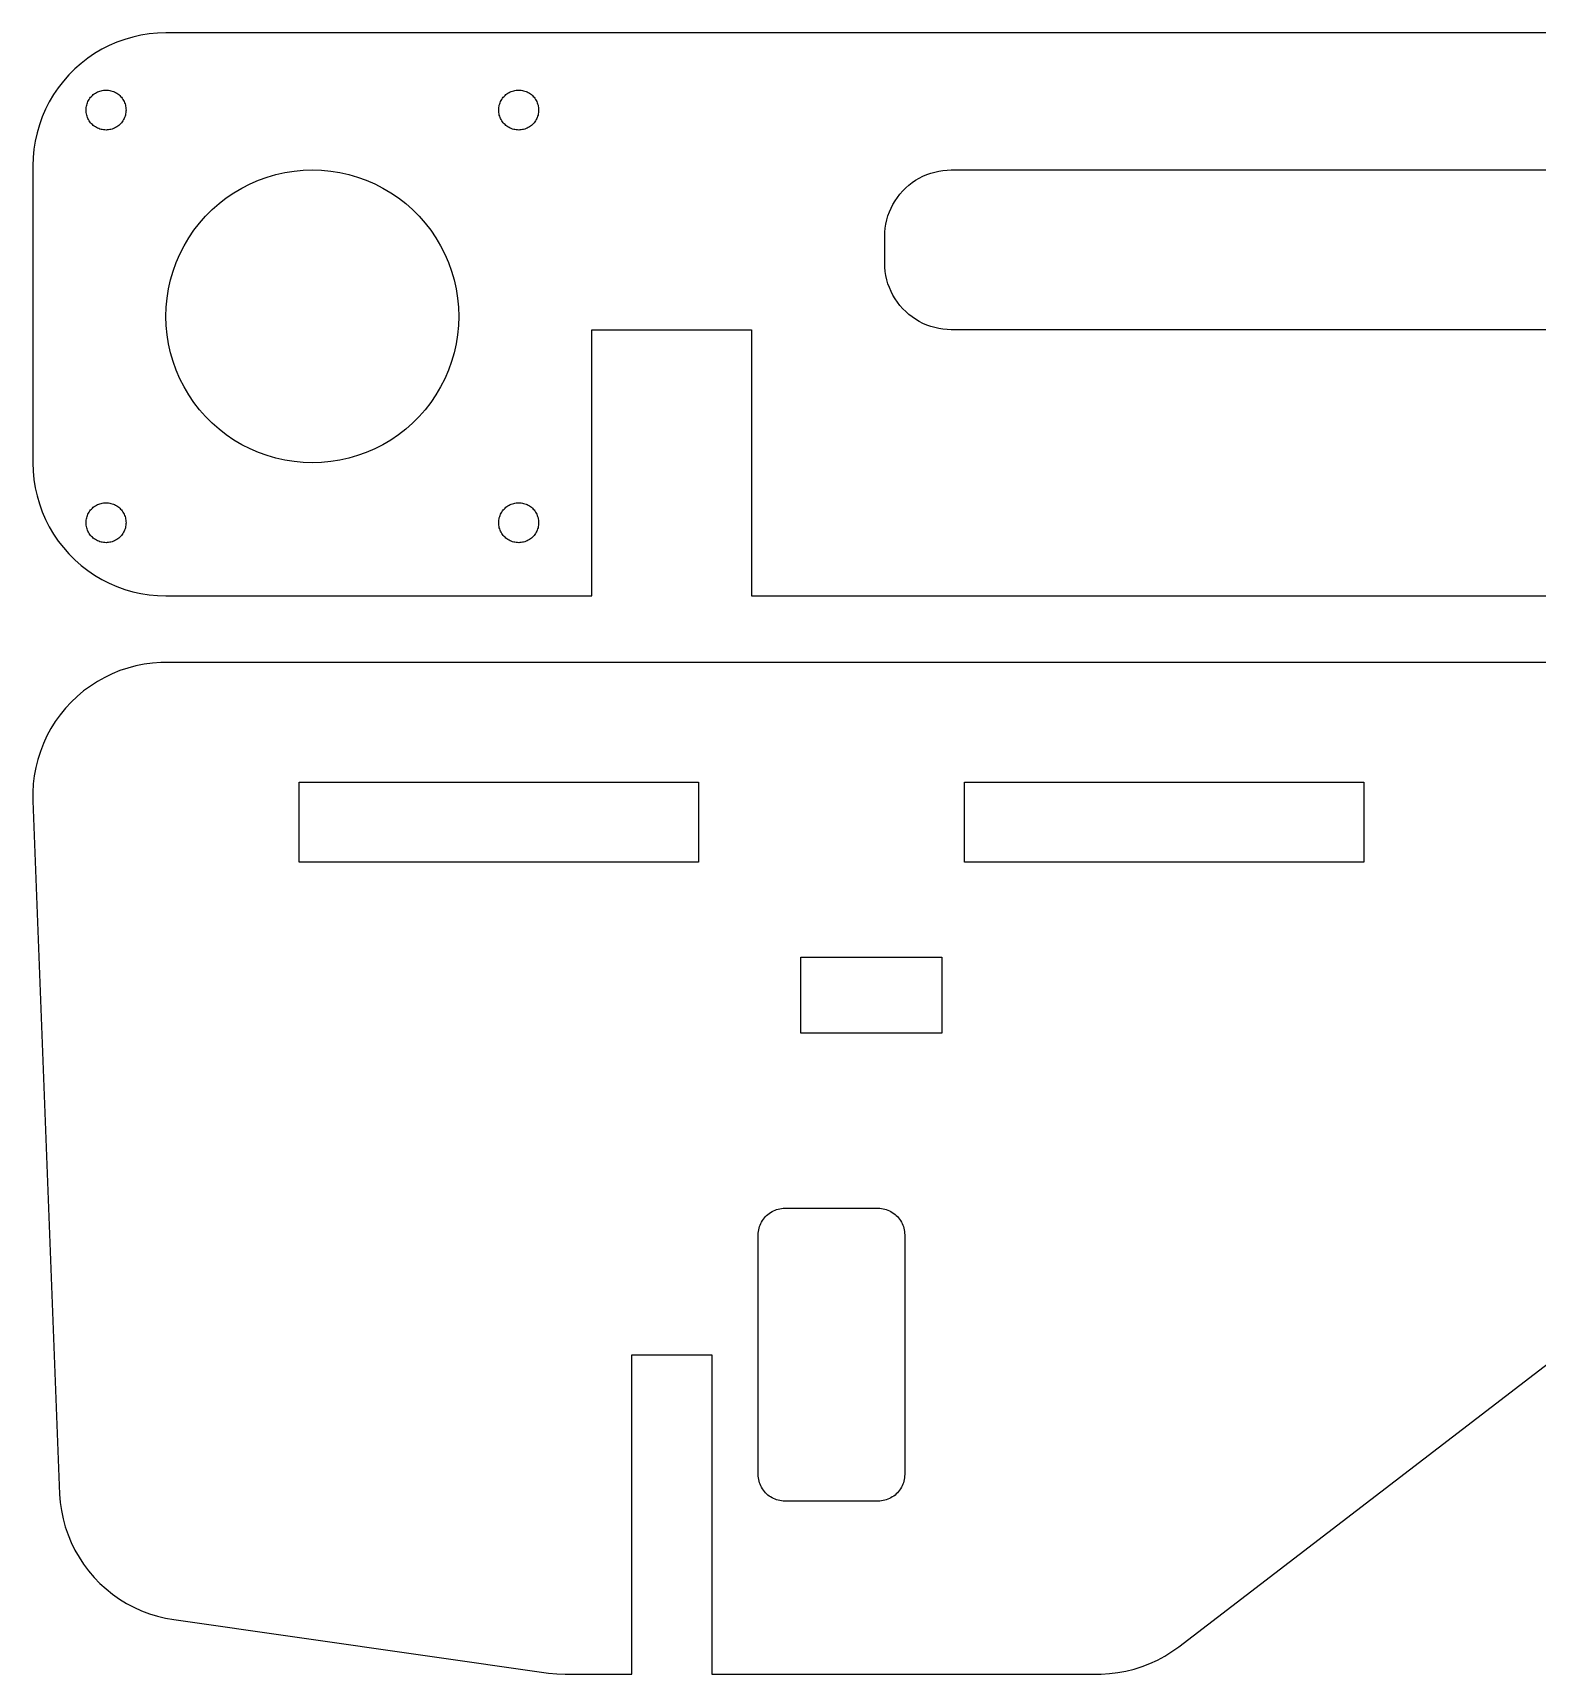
# Model space of a CAD drawing. Header units: metres. Extents: x -60 to 238, y -36 to 87.
# Drawn here: x -60 to 53, y -36 to 87.3 of the extents above; entities that cross this region are included whole.
import ezdxf

# ---------------------------------------------------------------- set-up
doc = ezdxf.new("R2010")
doc.units = ezdxf.units.M

msp = doc.modelspace()

# ---------------------------------------------------------------- linework, layer by layer
for p, q in [((-54.2578, 86.3483), (-54.8175, 86.063)), ((-53.6812, 86.5977), (-54.2578, 86.3483)), ((-53.0902, 86.8105), (-53.6812, 86.5977)), ((-52.4869, 86.9858), (-53.0902, 86.8105)), ((-51.8738, 87.1228), (-52.4869, 86.9858)), ((-51.2533, 87.2211), (-51.8738, 87.1228)), ((-50.6279, 87.2802), (-51.2533, 87.2211)), ((-50, 87.3), (-50.6279, 87.2802)), ((228.3, 87.3), (-50, 87.3)), ((-55.8778, 85.3902), (-56.3742, 85.0051)), ((-55.3583, 85.7433), (-55.8778, 85.3902)), ((-54.8175, 86.063), (-55.3583, 85.7433)), ((-57.2897, 84.1454), (-57.7051, 83.6742)), ((-56.8455, 84.5897), (-57.2897, 84.1454)), ((-56.3742, 85.0051), (-56.8455, 84.5897)), ((-58.4433, 82.6582), (-58.7631, 82.1175)), ((-58.0902, 83.1778), (-58.4433, 82.6582)), ((-57.7051, 83.6742), (-58.0902, 83.1778)), ((-55.5268, 82.5934), (-55.4561, 82.6558)), ((-55.4561, 82.6558), (-55.3817, 82.7135)), ((-55.3817, 82.7135), (-55.3037, 82.7665)), ((-55.3037, 82.7665), (-55.2226, 82.8145)), ((-55.2226, 82.8145), (-55.1387, 82.8572)), ((-55.1387, 82.8572), (-55.0522, 82.8947)), ((-55.0522, 82.8947), (-54.9635, 82.9266)), ((-54.9635, 82.9266), (-54.873, 82.9529)), ((-54.873, 82.9529), (-54.7811, 82.9734)), ((-54.7811, 82.9734), (-54.688, 82.9882)), ((-54.688, 82.9882), (-54.5942, 82.997)), ((-54.5942, 82.997), (-54.5, 83)), ((-54.5, 83), (-54.4058, 82.997)), ((-54.4058, 82.997), (-54.312, 82.9882)), ((-54.312, 82.9882), (-54.2189, 82.9734)), ((-54.2189, 82.9734), (-54.127, 82.9529)), ((-54.127, 82.9529), (-54.0365, 82.9266)), ((-54.0365, 82.9266), (-53.9478, 82.8947)), ((-53.9478, 82.8947), (-53.8613, 82.8572)), ((-53.8613, 82.8572), (-53.7774, 82.8145)), ((-53.7774, 82.8145), (-53.6963, 82.7665)), ((-53.6963, 82.7665), (-53.6183, 82.7135)), ((-53.6183, 82.7135), (-53.5439, 82.6558)), ((-53.5439, 82.6558), (-53.4732, 82.5934)), ((-24.5268, 82.5934), (-24.4561, 82.6558)), ((-24.4561, 82.6558), (-24.3817, 82.7135)), ((-24.3817, 82.7135), (-24.3037, 82.7665)), ((-24.3037, 82.7665), (-24.2226, 82.8145)), ((-24.2226, 82.8145), (-24.1387, 82.8572)), ((-24.1387, 82.8572), (-24.0522, 82.8947)), ((-24.0522, 82.8947), (-23.9635, 82.9266)), ((-23.9635, 82.9266), (-23.873, 82.9529)), ((-23.873, 82.9529), (-23.7811, 82.9734)), ((-23.7811, 82.9734), (-23.688, 82.9882)), ((-23.688, 82.9882), (-23.5942, 82.997)), ((-23.5942, 82.997), (-23.5, 83)), ((-23.5, 83), (-23.4058, 82.997)), ((-23.4058, 82.997), (-23.312, 82.9882)), ((-23.312, 82.9882), (-23.2189, 82.9734)), ((-23.2189, 82.9734), (-23.127, 82.9529)), ((-23.127, 82.9529), (-23.0365, 82.9266)), ((-23.0365, 82.9266), (-22.9478, 82.8947)), ((-22.9478, 82.8947), (-22.8613, 82.8572)), ((-22.8613, 82.8572), (-22.7774, 82.8145)), ((-22.7774, 82.8145), (-22.6963, 82.7665)), ((-22.6963, 82.7665), (-22.6183, 82.7135)), ((-22.6183, 82.7135), (-22.5439, 82.6558)), ((-22.5439, 82.6558), (-22.4732, 82.5934)), ((-59.0483, 81.5578), (-59.2978, 80.9812)), ((-58.7631, 82.1175), (-59.0483, 81.5578)), ((-56, 81.5), (-55.997, 81.5942)), ((-55.997, 81.4058), (-56, 81.5)), ((-55.997, 81.5942), (-55.9882, 81.688)), ((-55.9882, 81.312), (-55.997, 81.4058)), ((-55.9882, 81.688), (-55.9734, 81.7811)), ((-55.9734, 81.7811), (-55.9529, 81.873)), ((-55.9529, 81.873), (-55.9266, 81.9635)), ((-55.9266, 81.9635), (-55.8947, 82.0522)), ((-55.8947, 82.0522), (-55.8572, 82.1387)), ((-55.8572, 82.1387), (-55.8145, 82.2226)), ((-55.8145, 82.2226), (-55.7665, 82.3037)), ((-55.7665, 82.3037), (-55.7135, 82.3817)), ((-55.7135, 82.3817), (-55.6558, 82.4561)), ((-55.6558, 82.4561), (-55.5934, 82.5268)), ((-55.5934, 82.5268), (-55.5268, 82.5934)), ((-53.4732, 82.5934), (-53.4065, 82.5268)), ((-53.4065, 82.5268), (-53.3442, 82.4561)), ((-53.3442, 82.4561), (-53.2865, 82.3817)), ((-53.2865, 82.3817), (-53.2335, 82.3037)), ((-53.2335, 82.3037), (-53.1855, 82.2226)), ((-53.1855, 82.2226), (-53.1427, 82.1387)), ((-53.1427, 82.1387), (-53.1053, 82.0522)), ((-53.1053, 82.0522), (-53.0734, 81.9635)), ((-53.0734, 81.9635), (-53.0471, 81.873)), ((-53.0471, 81.873), (-53.0266, 81.7811)), ((-53.0266, 81.7811), (-53.0118, 81.688)), ((-53.0118, 81.688), (-53.0029, 81.5942)), ((-53.0029, 81.4058), (-53.0118, 81.312)), ((-53.0029, 81.5942), (-53, 81.5)), ((-53, 81.5), (-53.0029, 81.4058)), ((-25, 81.5), (-24.9971, 81.5942)), ((-24.9971, 81.4058), (-25, 81.5)), ((-24.9971, 81.5942), (-24.9882, 81.688)), ((-24.9882, 81.312), (-24.9971, 81.4058)), ((-24.9882, 81.688), (-24.9734, 81.7811)), ((-24.9734, 81.7811), (-24.9529, 81.873)), ((-24.9529, 81.873), (-24.9266, 81.9635)), ((-24.9266, 81.9635), (-24.8947, 82.0522)), ((-24.8947, 82.0522), (-24.8573, 82.1387)), ((-24.8573, 82.1387), (-24.8145, 82.2226)), ((-24.8145, 82.2226), (-24.7665, 82.3037)), ((-24.7665, 82.3037), (-24.7135, 82.3817)), ((-24.7135, 82.3817), (-24.6558, 82.4561)), ((-24.6558, 82.4561), (-24.5935, 82.5268)), ((-24.5935, 82.5268), (-24.5268, 82.5934)), ((-22.4732, 82.5934), (-22.4066, 82.5268)), ((-22.4066, 82.5268), (-22.3442, 82.4561)), ((-22.3442, 82.4561), (-22.2865, 82.3817)), ((-22.2865, 82.3817), (-22.2335, 82.3037)), ((-22.2335, 82.3037), (-22.1855, 82.2226)), ((-22.1855, 82.2226), (-22.1428, 82.1387)), ((-22.1428, 82.1387), (-22.1053, 82.0522)), ((-22.1053, 82.0522), (-22.0734, 81.9635)), ((-22.0734, 81.9635), (-22.0471, 81.873)), ((-22.0471, 81.873), (-22.0266, 81.7811)), ((-22.0266, 81.7811), (-22.0118, 81.688)), ((-22.0118, 81.688), (-22.003, 81.5942)), ((-22.003, 81.4058), (-22.0118, 81.312)), ((-22.003, 81.5942), (-22, 81.5)), ((-22, 81.5), (-22.003, 81.4058)), ((-59.5106, 80.3902), (-59.6858, 79.7869)), ((-59.2978, 80.9812), (-59.5106, 80.3902)), ((-55.9734, 81.2189), (-55.9882, 81.312)), ((-55.9529, 81.127), (-55.9734, 81.2189)), ((-55.9266, 81.0365), (-55.9529, 81.127)), ((-55.8947, 80.9478), (-55.9266, 81.0365)), ((-55.8572, 80.8613), (-55.8947, 80.9478)), ((-55.8145, 80.7774), (-55.8572, 80.8613)), ((-55.7665, 80.6963), (-55.8145, 80.7774)), ((-55.7135, 80.6183), (-55.7665, 80.6963)), ((-55.6558, 80.5439), (-55.7135, 80.6183)), ((-55.5934, 80.4732), (-55.6558, 80.5439)), ((-55.5268, 80.4065), (-55.5934, 80.4732)), ((-55.4561, 80.3442), (-55.5268, 80.4065)), ((-55.3817, 80.2865), (-55.4561, 80.3442)), ((-55.3037, 80.2335), (-55.3817, 80.2865)), ((-55.2226, 80.1855), (-55.3037, 80.2335)), ((-55.1387, 80.1427), (-55.2226, 80.1855)), ((-53.7774, 80.1855), (-53.8613, 80.1427)), ((-53.6963, 80.2335), (-53.7774, 80.1855)), ((-53.6183, 80.2865), (-53.6963, 80.2335)), ((-53.5439, 80.3442), (-53.6183, 80.2865)), ((-53.4732, 80.4065), (-53.5439, 80.3442)), ((-53.4065, 80.4732), (-53.4732, 80.4065)), ((-53.3442, 80.5439), (-53.4065, 80.4732)), ((-53.2865, 80.6183), (-53.3442, 80.5439)), ((-53.2335, 80.6963), (-53.2865, 80.6183)), ((-53.1855, 80.7774), (-53.2335, 80.6963)), ((-53.1427, 80.8613), (-53.1855, 80.7774)), ((-53.1053, 80.9478), (-53.1427, 80.8613)), ((-53.0734, 81.0365), (-53.1053, 80.9478)), ((-53.0471, 81.127), (-53.0734, 81.0365)), ((-53.0266, 81.2189), (-53.0471, 81.127)), ((-53.0118, 81.312), (-53.0266, 81.2189)), ((-24.9734, 81.2189), (-24.9882, 81.312)), ((-24.9529, 81.127), (-24.9734, 81.2189)), ((-24.9266, 81.0365), (-24.9529, 81.127)), ((-24.8947, 80.9478), (-24.9266, 81.0365)), ((-24.8573, 80.8613), (-24.8947, 80.9478)), ((-24.8145, 80.7774), (-24.8573, 80.8613)), ((-24.7665, 80.6963), (-24.8145, 80.7774)), ((-24.7135, 80.6183), (-24.7665, 80.6963)), ((-24.6558, 80.5439), (-24.7135, 80.6183)), ((-24.5935, 80.4732), (-24.6558, 80.5439)), ((-24.5268, 80.4065), (-24.5935, 80.4732)), ((-24.4561, 80.3442), (-24.5268, 80.4065)), ((-24.3817, 80.2865), (-24.4561, 80.3442)), ((-24.3037, 80.2335), (-24.3817, 80.2865)), ((-24.2226, 80.1855), (-24.3037, 80.2335)), ((-24.1387, 80.1427), (-24.2226, 80.1855)), ((-22.7774, 80.1855), (-22.8613, 80.1427)), ((-22.6963, 80.2335), (-22.7774, 80.1855)), ((-22.6183, 80.2865), (-22.6963, 80.2335)), ((-22.5439, 80.3442), (-22.6183, 80.2865)), ((-22.4732, 80.4065), (-22.5439, 80.3442)), ((-22.4066, 80.4732), (-22.4732, 80.4065)), ((-22.3442, 80.5439), (-22.4066, 80.4732)), ((-22.2865, 80.6183), (-22.3442, 80.5439)), ((-22.2335, 80.6963), (-22.2865, 80.6183)), ((-22.1855, 80.7774), (-22.2335, 80.6963)), ((-22.1428, 80.8613), (-22.1855, 80.7774)), ((-22.1053, 80.9478), (-22.1428, 80.8613)), ((-22.0734, 81.0365), (-22.1053, 80.9478)), ((-22.0471, 81.127), (-22.0734, 81.0365)), ((-22.0266, 81.2189), (-22.0471, 81.127)), ((-22.0118, 81.312), (-22.0266, 81.2189)), ((-59.8229, 79.1738), (-59.9211, 78.5533)), ((-59.6858, 79.7869), (-59.8229, 79.1738)), ((-55.0522, 80.1053), (-55.1387, 80.1427)), ((-54.9635, 80.0734), (-55.0522, 80.1053)), ((-54.873, 80.0471), (-54.9635, 80.0734)), ((-54.7811, 80.0266), (-54.873, 80.0471)), ((-54.688, 80.0118), (-54.7811, 80.0266)), ((-54.5942, 80.0029), (-54.688, 80.0118)), ((-54.5, 80), (-54.5942, 80.0029)), ((-54.4058, 80.0029), (-54.5, 80)), ((-54.312, 80.0118), (-54.4058, 80.0029)), ((-54.2189, 80.0266), (-54.312, 80.0118)), ((-54.127, 80.0471), (-54.2189, 80.0266)), ((-54.0365, 80.0734), (-54.127, 80.0471)), ((-53.9478, 80.1053), (-54.0365, 80.0734)), ((-53.8613, 80.1427), (-53.9478, 80.1053)), ((-24.0522, 80.1053), (-24.1387, 80.1427)), ((-23.9635, 80.0734), (-24.0522, 80.1053)), ((-23.873, 80.0471), (-23.9635, 80.0734)), ((-23.7811, 80.0266), (-23.873, 80.0471)), ((-23.688, 80.0118), (-23.7811, 80.0266)), ((-23.5942, 80.0029), (-23.688, 80.0118)), ((-23.5, 80), (-23.5942, 80.0029)), ((-23.4058, 80.0029), (-23.5, 80)), ((-23.312, 80.0118), (-23.4058, 80.0029)), ((-23.2189, 80.0266), (-23.312, 80.0118)), ((-23.127, 80.0471), (-23.2189, 80.0266)), ((-23.0365, 80.0734), (-23.127, 80.0471)), ((-22.9478, 80.1053), (-23.0365, 80.0734)), ((-22.8613, 80.1427), (-22.9478, 80.1053)), ((-59.9803, 77.9279), (-60, 77.3)), ((-59.9211, 78.5533), (-59.9803, 77.9279)), ((-60, 77.3), (-60, 55)), ((-43.0494, 76.2275), (-42.3992, 76.4616)), ((-42.3992, 76.4616), (-41.7356, 76.6544)), ((-41.7356, 76.6544), (-41.0612, 76.8051)), ((-41.0612, 76.8051), (-40.3787, 76.9133)), ((-40.3787, 76.9133), (-39.6907, 76.9783)), ((-39.6907, 76.9783), (-39, 77)), ((-39, 77), (-38.3093, 76.9783)), ((-38.3093, 76.9783), (-37.6213, 76.9133)), ((-37.6213, 76.9133), (-36.9388, 76.8051)), ((-36.9388, 76.8051), (-36.2644, 76.6544)), ((-36.2644, 76.6544), (-35.6008, 76.4616)), ((-35.6008, 76.4616), (-34.9506, 76.2275)), ((6.59123, 76.3815), (6.87111, 76.5241)), ((6.87111, 76.5241), (7.15938, 76.6489)), ((7.15938, 76.6489), (7.45493, 76.7553)), ((7.45493, 76.7553), (7.75656, 76.8429)), ((7.75656, 76.8429), (8.0631, 76.9114)), ((8.0631, 76.9114), (8.37334, 76.9606)), ((8.37334, 76.9606), (8.68605, 76.9901)), ((8.68605, 76.9901), (9, 77)), ((9, 77), (191, 77)), ((-45.4656, 74.8992), (-44.8941, 75.2876)), ((-44.8941, 75.2876), (-44.2993, 75.6394)), ((-44.2993, 75.6394), (-43.6836, 75.9531)), ((-43.6836, 75.9531), (-43.0494, 76.2275)), ((-34.9506, 76.2275), (-34.3164, 75.9531)), ((-34.3164, 75.9531), (-33.7007, 75.6394)), ((-33.7007, 75.6394), (-33.1059, 75.2876)), ((-33.1059, 75.2876), (-32.5344, 74.8992)), ((5.14745, 75.1871), (5.35516, 75.4227)), ((5.35516, 75.4227), (5.57727, 75.6448)), ((5.57727, 75.6448), (5.81288, 75.8526)), ((5.81288, 75.8526), (6.06108, 76.0451)), ((6.06108, 76.0451), (6.32088, 76.2216)), ((6.32088, 76.2216), (6.59123, 76.3815)), ((-47.0186, 73.53), (-46.53, 74.0186)), ((-46.53, 74.0186), (-46.0117, 74.4756)), ((-46.0117, 74.4756), (-45.4656, 74.8992)), ((-32.5344, 74.8992), (-31.9883, 74.4756)), ((-31.9883, 74.4756), (-31.47, 74.0186)), ((-31.47, 74.0186), (-30.9814, 73.53)), ((4.35112, 73.8406), (4.47588, 74.1289)), ((4.47588, 74.1289), (4.61847, 74.4088)), ((4.61847, 74.4088), (4.77837, 74.6791)), ((4.77837, 74.6791), (4.95493, 74.9389)), ((4.95493, 74.9389), (5.14745, 75.1871)), ((-47.8992, 72.4656), (-47.4756, 73.0117)), ((-47.4756, 73.0117), (-47.0186, 73.53)), ((-30.9814, 73.53), (-30.5244, 73.0117)), ((-30.5244, 73.0117), (-30.1008, 72.4656)), ((4.03943, 72.6267), (4.08858, 72.9369)), ((4.08858, 72.9369), (4.15709, 73.2434)), ((4.15709, 73.2434), (4.24472, 73.5451)), ((4.24472, 73.5451), (4.35112, 73.8406)), ((-48.6394, 71.2993), (-48.2876, 71.8941)), ((-48.2876, 71.8941), (-47.8992, 72.4656)), ((-30.1008, 72.4656), (-29.7124, 71.8941)), ((-29.7124, 71.8941), (-29.3606, 71.2993)), ((4, 72), (4.00987, 72.3139)), ((4, 70), (4, 72)), ((4.00987, 72.3139), (4.03943, 72.6267)), ((-49.2275, 70.0494), (-48.9531, 70.6836)), ((-48.9531, 70.6836), (-48.6394, 71.2993)), ((-29.3606, 71.2993), (-29.0469, 70.6836)), ((-29.0469, 70.6836), (-28.7725, 70.0494)), ((-49.6544, 68.7356), (-49.4616, 69.3992)), ((-49.4616, 69.3992), (-49.2275, 70.0494)), ((-28.7725, 70.0494), (-28.5384, 69.3992)), ((-28.5384, 69.3992), (-28.3456, 68.7356)), ((4.00987, 69.6861), (4, 70)), ((4.03943, 69.3733), (4.00987, 69.6861)), ((4.08858, 69.0631), (4.03943, 69.3733)), ((4.15709, 68.7566), (4.08858, 69.0631)), ((-49.9133, 67.3787), (-49.8051, 68.0612)), ((-49.8051, 68.0612), (-49.6544, 68.7356)), ((-28.3456, 68.7356), (-28.1949, 68.0612)), ((-28.1949, 68.0612), (-28.0867, 67.3787)), ((4.24472, 68.4549), (4.15709, 68.7566)), ((4.35112, 68.1594), (4.24472, 68.4549)), ((4.47588, 67.8711), (4.35112, 68.1594)), ((4.61847, 67.5912), (4.47588, 67.8711)), ((-50, 66), (-49.9783, 66.6907)), ((-49.9783, 66.6907), (-49.9133, 67.3787)), ((-28.0867, 67.3787), (-28.0217, 66.6907)), ((-28.0217, 66.6907), (-28, 66)), ((4.77837, 67.3209), (4.61847, 67.5912)), ((4.95493, 67.0611), (4.77837, 67.3209)), ((5.14745, 66.8129), (4.95493, 67.0611)), ((5.35516, 66.5773), (5.14745, 66.8129)), ((-49.9783, 65.3093), (-50, 66)), ((-28, 66), (-28.0217, 65.3093)), ((5.57727, 66.3552), (5.35516, 66.5773)), ((5.81288, 66.1474), (5.57727, 66.3552)), ((6.06108, 65.9549), (5.81288, 66.1474)), ((6.32088, 65.7784), (6.06108, 65.9549)), ((6.59123, 65.6185), (6.32088, 65.7784)), ((6.87111, 65.4759), (6.59123, 65.6185)), ((7.15938, 65.3511), (6.87111, 65.4759)), ((7.45493, 65.2447), (7.15938, 65.3511)), ((-49.9133, 64.6213), (-49.9783, 65.3093)), ((-49.8051, 63.9388), (-49.9133, 64.6213)), ((-28.0867, 64.6213), (-28.1949, 63.9388)), ((-28.0217, 65.3093), (-28.0867, 64.6213)), ((-18, 65), (-6, 65)), ((-18, 45), (-18, 65)), ((-6, 65), (-6, 45)), ((7.75656, 65.1571), (7.45493, 65.2447)), ((8.0631, 65.0886), (7.75656, 65.1571)), ((8.37334, 65.0394), (8.0631, 65.0886)), ((8.68605, 65.0099), (8.37334, 65.0394)), ((9, 65), (8.68605, 65.0099)), ((191, 65), (9, 65)), ((-49.6544, 63.2644), (-49.8051, 63.9388)), ((-49.4616, 62.6008), (-49.6544, 63.2644)), ((-28.3456, 63.2644), (-28.5384, 62.6008)), ((-28.1949, 63.9388), (-28.3456, 63.2644)), ((-49.2275, 61.9506), (-49.4616, 62.6008)), ((-48.9531, 61.3164), (-49.2275, 61.9506)), ((-28.7725, 61.9506), (-29.0469, 61.3164)), ((-28.5384, 62.6008), (-28.7725, 61.9506)), ((-48.6394, 60.7007), (-48.9531, 61.3164)), ((-48.2876, 60.1059), (-48.6394, 60.7007)), ((-29.3606, 60.7007), (-29.7124, 60.1059)), ((-29.0469, 61.3164), (-29.3606, 60.7007)), ((-47.8992, 59.5344), (-48.2876, 60.1059)), ((-47.4756, 58.9883), (-47.8992, 59.5344)), ((-30.1008, 59.5344), (-30.5244, 58.9883)), ((-29.7124, 60.1059), (-30.1008, 59.5344)), ((-47.0186, 58.47), (-47.4756, 58.9883)), ((-46.53, 57.9814), (-47.0186, 58.47)), ((-46.0117, 57.5244), (-46.53, 57.9814)), ((-31.47, 57.9814), (-31.9883, 57.5244)), ((-30.9814, 58.47), (-31.47, 57.9814)), ((-30.5244, 58.9883), (-30.9814, 58.47)), ((-45.4656, 57.1008), (-46.0117, 57.5244)), ((-44.8941, 56.7124), (-45.4656, 57.1008)), ((-32.5344, 57.1008), (-33.1059, 56.7124)), ((-31.9883, 57.5244), (-32.5344, 57.1008)), ((-44.2993, 56.3606), (-44.8941, 56.7124)), ((-43.6836, 56.0469), (-44.2993, 56.3606)), ((-43.0494, 55.7725), (-43.6836, 56.0469)), ((-42.3992, 55.5384), (-43.0494, 55.7725)), ((-41.7356, 55.3456), (-42.3992, 55.5384)), ((-35.6008, 55.5384), (-36.2644, 55.3456)), ((-34.9506, 55.7725), (-35.6008, 55.5384)), ((-34.3164, 56.0469), (-34.9506, 55.7725)), ((-33.7007, 56.3606), (-34.3164, 56.0469)), ((-33.1059, 56.7124), (-33.7007, 56.3606)), ((-60, 55), (-59.9803, 54.3721)), ((-59.9803, 54.3721), (-59.9211, 53.7467)), ((-41.0612, 55.1949), (-41.7356, 55.3456)), ((-40.3787, 55.0867), (-41.0612, 55.1949)), ((-39.6907, 55.0217), (-40.3787, 55.0867)), ((-39, 55), (-39.6907, 55.0217)), ((-38.3093, 55.0217), (-39, 55)), ((-37.6213, 55.0867), (-38.3093, 55.0217)), ((-36.9388, 55.1949), (-37.6213, 55.0867)), ((-36.2644, 55.3456), (-36.9388, 55.1949)), ((-59.9211, 53.7467), (-59.8229, 53.1262)), ((-59.8229, 53.1262), (-59.6858, 52.5131)), ((-59.6858, 52.5131), (-59.5106, 51.9098)), ((-59.5106, 51.9098), (-59.2978, 51.3188)), ((-55.3037, 51.7665), (-55.2226, 51.8145)), ((-55.2226, 51.8145), (-55.1387, 51.8573)), ((-55.1387, 51.8573), (-55.0522, 51.8947)), ((-55.0522, 51.8947), (-54.9635, 51.9266)), ((-54.9635, 51.9266), (-54.873, 51.9529)), ((-54.873, 51.9529), (-54.7811, 51.9734)), ((-54.7811, 51.9734), (-54.688, 51.9882)), ((-54.688, 51.9882), (-54.5942, 51.9971)), ((-54.5942, 51.9971), (-54.5, 52)), ((-54.5, 52), (-54.4058, 51.9971)), ((-54.4058, 51.9971), (-54.312, 51.9882)), ((-54.312, 51.9882), (-54.2189, 51.9734)), ((-54.2189, 51.9734), (-54.127, 51.9529)), ((-54.127, 51.9529), (-54.0365, 51.9266)), ((-54.0365, 51.9266), (-53.9478, 51.8947)), ((-53.9478, 51.8947), (-53.8613, 51.8573)), ((-53.8613, 51.8573), (-53.7774, 51.8145)), ((-53.7774, 51.8145), (-53.6963, 51.7665)), ((-24.3037, 51.7665), (-24.2226, 51.8145)), ((-24.2226, 51.8145), (-24.1387, 51.8573)), ((-24.1387, 51.8573), (-24.0522, 51.8947)), ((-24.0522, 51.8947), (-23.9635, 51.9266)), ((-23.9635, 51.9266), (-23.873, 51.9529)), ((-23.873, 51.9529), (-23.7811, 51.9734)), ((-23.7811, 51.9734), (-23.688, 51.9882)), ((-23.688, 51.9882), (-23.5942, 51.9971)), ((-23.5942, 51.9971), (-23.5, 52)), ((-23.5, 52), (-23.4058, 51.9971)), ((-23.4058, 51.9971), (-23.312, 51.9882)), ((-23.312, 51.9882), (-23.2189, 51.9734)), ((-23.2189, 51.9734), (-23.127, 51.9529)), ((-23.127, 51.9529), (-23.0365, 51.9266)), ((-23.0365, 51.9266), (-22.9478, 51.8947)), ((-22.9478, 51.8947), (-22.8613, 51.8573)), ((-22.8613, 51.8573), (-22.7774, 51.8145)), ((-22.7774, 51.8145), (-22.6963, 51.7665)), ((-59.2978, 51.3188), (-59.0483, 50.7422)), ((-59.0483, 50.7422), (-58.7631, 50.1825)), ((-56, 50.5), (-55.997, 50.5942)), ((-55.997, 50.5942), (-55.9882, 50.688)), ((-55.9882, 50.688), (-55.9734, 50.7811)), ((-55.9734, 50.7811), (-55.9529, 50.873)), ((-55.9529, 50.873), (-55.9266, 50.9635)), ((-55.9266, 50.9635), (-55.8947, 51.0522)), ((-55.8947, 51.0522), (-55.8572, 51.1387)), ((-55.8572, 51.1387), (-55.8145, 51.2226)), ((-55.8145, 51.2226), (-55.7665, 51.3037)), ((-55.7665, 51.3037), (-55.7135, 51.3817)), ((-55.7135, 51.3817), (-55.6558, 51.4561)), ((-55.6558, 51.4561), (-55.5934, 51.5268)), ((-55.5934, 51.5268), (-55.5268, 51.5935)), ((-55.5268, 51.5935), (-55.4561, 51.6558)), ((-55.4561, 51.6558), (-55.3817, 51.7135)), ((-55.3817, 51.7135), (-55.3037, 51.7665)), ((-53.6963, 51.7665), (-53.6183, 51.7135)), ((-53.6183, 51.7135), (-53.5439, 51.6558)), ((-53.5439, 51.6558), (-53.4732, 51.5935)), ((-53.4732, 51.5935), (-53.4065, 51.5268)), ((-53.4065, 51.5268), (-53.3442, 51.4561)), ((-53.3442, 51.4561), (-53.2865, 51.3817)), ((-53.2865, 51.3817), (-53.2335, 51.3037)), ((-53.2335, 51.3037), (-53.1855, 51.2226)), ((-53.1855, 51.2226), (-53.1427, 51.1387)), ((-53.1427, 51.1387), (-53.1053, 51.0522)), ((-53.1053, 51.0522), (-53.0734, 50.9635)), ((-53.0734, 50.9635), (-53.0471, 50.873)), ((-53.0471, 50.873), (-53.0266, 50.7811)), ((-53.0266, 50.7811), (-53.0118, 50.688)), ((-53.0118, 50.688), (-53.0029, 50.5942)), ((-53.0029, 50.5942), (-53, 50.5)), ((-25, 50.5), (-24.9971, 50.5942)), ((-24.9971, 50.5942), (-24.9882, 50.688)), ((-24.9882, 50.688), (-24.9734, 50.7811)), ((-24.9734, 50.7811), (-24.9529, 50.873)), ((-24.9529, 50.873), (-24.9266, 50.9635)), ((-24.9266, 50.9635), (-24.8947, 51.0522)), ((-24.8947, 51.0522), (-24.8573, 51.1387)), ((-24.8573, 51.1387), (-24.8145, 51.2226)), ((-24.8145, 51.2226), (-24.7665, 51.3037)), ((-24.7665, 51.3037), (-24.7135, 51.3817)), ((-24.7135, 51.3817), (-24.6558, 51.4561)), ((-24.6558, 51.4561), (-24.5935, 51.5268)), ((-24.5935, 51.5268), (-24.5268, 51.5935)), ((-24.5268, 51.5935), (-24.4561, 51.6558)), ((-24.4561, 51.6558), (-24.3817, 51.7135)), ((-24.3817, 51.7135), (-24.3037, 51.7665)), ((-22.6963, 51.7665), (-22.6183, 51.7135)), ((-22.6183, 51.7135), (-22.5439, 51.6558)), ((-22.5439, 51.6558), (-22.4732, 51.5935)), ((-22.4732, 51.5935), (-22.4066, 51.5268)), ((-22.4066, 51.5268), (-22.3442, 51.4561)), ((-22.3442, 51.4561), (-22.2865, 51.3817)), ((-22.2865, 51.3817), (-22.2335, 51.3037)), ((-22.2335, 51.3037), (-22.1855, 51.2226)), ((-22.1855, 51.2226), (-22.1428, 51.1387)), ((-22.1428, 51.1387), (-22.1053, 51.0522)), ((-22.1053, 51.0522), (-22.0734, 50.9635)), ((-22.0734, 50.9635), (-22.0471, 50.873)), ((-22.0471, 50.873), (-22.0266, 50.7811)), ((-22.0266, 50.7811), (-22.0118, 50.688)), ((-22.0118, 50.688), (-22.003, 50.5942)), ((-22.003, 50.5942), (-22, 50.5)), ((-58.7631, 50.1825), (-58.4433, 49.6417)), ((-58.4433, 49.6417), (-58.0902, 49.1222)), ((-55.997, 50.4058), (-56, 50.5)), ((-55.9882, 50.312), (-55.997, 50.4058)), ((-55.9734, 50.2189), (-55.9882, 50.312)), ((-55.9529, 50.127), (-55.9734, 50.2189)), ((-55.9266, 50.0365), (-55.9529, 50.127)), ((-55.8947, 49.9478), (-55.9266, 50.0365)), ((-55.8572, 49.8613), (-55.8947, 49.9478)), ((-55.8145, 49.7774), (-55.8572, 49.8613)), ((-55.7665, 49.6963), (-55.8145, 49.7774)), ((-55.7135, 49.6183), (-55.7665, 49.6963)), ((-55.6558, 49.5439), (-55.7135, 49.6183)), ((-55.5934, 49.4732), (-55.6558, 49.5439)), ((-55.5268, 49.4066), (-55.5934, 49.4732)), ((-55.4561, 49.3442), (-55.5268, 49.4066)), ((-55.3817, 49.2865), (-55.4561, 49.3442)), ((-53.5439, 49.3442), (-53.6183, 49.2865)), ((-53.4732, 49.4066), (-53.5439, 49.3442)), ((-53.4065, 49.4732), (-53.4732, 49.4066)), ((-53.3442, 49.5439), (-53.4065, 49.4732)), ((-53.2865, 49.6183), (-53.3442, 49.5439)), ((-53.2335, 49.6963), (-53.2865, 49.6183)), ((-53.1855, 49.7774), (-53.2335, 49.6963)), ((-53.1427, 49.8613), (-53.1855, 49.7774)), ((-53.1053, 49.9478), (-53.1427, 49.8613)), ((-53.0734, 50.0365), (-53.1053, 49.9478)), ((-53.0471, 50.127), (-53.0734, 50.0365)), ((-53.0266, 50.2189), (-53.0471, 50.127)), ((-53.0118, 50.312), (-53.0266, 50.2189)), ((-53.0029, 50.4058), (-53.0118, 50.312)), ((-53, 50.5), (-53.0029, 50.4058)), ((-24.9971, 50.4058), (-25, 50.5)), ((-24.9882, 50.312), (-24.9971, 50.4058)), ((-24.9734, 50.2189), (-24.9882, 50.312)), ((-24.9529, 50.127), (-24.9734, 50.2189)), ((-24.9266, 50.0365), (-24.9529, 50.127)), ((-24.8947, 49.9478), (-24.9266, 50.0365)), ((-24.8573, 49.8613), (-24.8947, 49.9478)), ((-24.8145, 49.7774), (-24.8573, 49.8613)), ((-24.7665, 49.6963), (-24.8145, 49.7774)), ((-24.7135, 49.6183), (-24.7665, 49.6963)), ((-24.6558, 49.5439), (-24.7135, 49.6183)), ((-24.5935, 49.4732), (-24.6558, 49.5439)), ((-24.5268, 49.4066), (-24.5935, 49.4732)), ((-24.4561, 49.3442), (-24.5268, 49.4066)), ((-24.3817, 49.2865), (-24.4561, 49.3442)), ((-22.5439, 49.3442), (-22.6183, 49.2865)), ((-22.4732, 49.4066), (-22.5439, 49.3442)), ((-22.4066, 49.4732), (-22.4732, 49.4066)), ((-22.3442, 49.5439), (-22.4066, 49.4732)), ((-22.2865, 49.6183), (-22.3442, 49.5439)), ((-22.2335, 49.6963), (-22.2865, 49.6183)), ((-22.1855, 49.7774), (-22.2335, 49.6963)), ((-22.1428, 49.8613), (-22.1855, 49.7774)), ((-22.1053, 49.9478), (-22.1428, 49.8613)), ((-22.0734, 50.0365), (-22.1053, 49.9478)), ((-22.0471, 50.127), (-22.0734, 50.0365)), ((-22.0266, 50.2189), (-22.0471, 50.127)), ((-22.0118, 50.312), (-22.0266, 50.2189)), ((-22.003, 50.4058), (-22.0118, 50.312)), ((-22, 50.5), (-22.003, 50.4058)), ((-58.0902, 49.1222), (-57.7051, 48.6258)), ((-57.7051, 48.6258), (-57.2897, 48.1545)), ((-57.2897, 48.1545), (-56.8455, 47.7103)), ((-55.3037, 49.2335), (-55.3817, 49.2865)), ((-55.2226, 49.1855), (-55.3037, 49.2335)), ((-55.1387, 49.1428), (-55.2226, 49.1855)), ((-55.0522, 49.1053), (-55.1387, 49.1428)), ((-54.9635, 49.0734), (-55.0522, 49.1053)), ((-54.873, 49.0471), (-54.9635, 49.0734)), ((-54.7811, 49.0266), (-54.873, 49.0471)), ((-54.688, 49.0118), (-54.7811, 49.0266)), ((-54.5942, 49.003), (-54.688, 49.0118)), ((-54.5, 49), (-54.5942, 49.003)), ((-54.4058, 49.003), (-54.5, 49)), ((-54.312, 49.0118), (-54.4058, 49.003)), ((-54.2189, 49.0266), (-54.312, 49.0118)), ((-54.127, 49.0471), (-54.2189, 49.0266)), ((-54.0365, 49.0734), (-54.127, 49.0471)), ((-53.9478, 49.1053), (-54.0365, 49.0734)), ((-53.8613, 49.1428), (-53.9478, 49.1053)), ((-53.7774, 49.1855), (-53.8613, 49.1428)), ((-53.6963, 49.2335), (-53.7774, 49.1855)), ((-53.6183, 49.2865), (-53.6963, 49.2335)), ((-24.3037, 49.2335), (-24.3817, 49.2865)), ((-24.2226, 49.1855), (-24.3037, 49.2335)), ((-24.1387, 49.1428), (-24.2226, 49.1855)), ((-24.0522, 49.1053), (-24.1387, 49.1428)), ((-23.9635, 49.0734), (-24.0522, 49.1053)), ((-23.873, 49.0471), (-23.9635, 49.0734)), ((-23.7811, 49.0266), (-23.873, 49.0471)), ((-23.688, 49.0118), (-23.7811, 49.0266)), ((-23.5942, 49.003), (-23.688, 49.0118)), ((-23.5, 49), (-23.5942, 49.003)), ((-23.4058, 49.003), (-23.5, 49)), ((-23.312, 49.0118), (-23.4058, 49.003)), ((-23.2189, 49.0266), (-23.312, 49.0118)), ((-23.127, 49.0471), (-23.2189, 49.0266)), ((-23.0365, 49.0734), (-23.127, 49.0471)), ((-22.9478, 49.1053), (-23.0365, 49.0734)), ((-22.8613, 49.1428), (-22.9478, 49.1053)), ((-22.7774, 49.1855), (-22.8613, 49.1428)), ((-22.6963, 49.2335), (-22.7774, 49.1855)), ((-22.6183, 49.2865), (-22.6963, 49.2335)), ((-56.8455, 47.7103), (-56.3742, 47.2949)), ((-56.3742, 47.2949), (-55.8778, 46.9098)), ((-55.8778, 46.9098), (-55.3583, 46.5567)), ((-55.3583, 46.5567), (-54.8175, 46.2369)), ((-54.8175, 46.2369), (-54.2578, 45.9517)), ((-54.2578, 45.9517), (-53.6812, 45.7022)), ((-53.6812, 45.7022), (-53.0902, 45.4894)), ((-53.0902, 45.4894), (-52.4869, 45.3142)), ((-52.4869, 45.3142), (-51.8738, 45.1771)), ((-51.8738, 45.1771), (-51.2533, 45.0789)), ((-51.2533, 45.0789), (-50.6279, 45.0197)), ((-50.6279, 45.0197), (-50, 45)), ((-50, 45), (-18, 45)), ((-6, 45), (206, 45)), ((-52.8573, 39.5831), (-53.4534, 39.3848)), ((-52.2499, 39.7436), (-52.8573, 39.5831)), ((-51.6337, 39.8656), (-52.2499, 39.7436)), ((-51.011, 39.9488), (-51.6337, 39.8656)), ((-50.3843, 39.9926), (-51.011, 39.9488)), ((60, 40), (-50.3843, 39.9926)), ((-55.6788, 38.2311), (-56.1844, 37.8583)), ((-55.1507, 38.5714), (-55.6788, 38.2311)), ((-54.6024, 38.8779), (-55.1507, 38.5714)), ((-54.0358, 39.1494), (-54.6024, 38.8779)), ((-53.4534, 39.3848), (-54.0358, 39.1494)), ((-57.1206, 37.0212), (-57.5474, 36.5602)), ((-56.6656, 37.4545), (-57.1206, 37.0212)), ((-56.1844, 37.8583), (-56.6656, 37.4545)), ((-57.9444, 36.0734), (-58.3101, 35.5626)), ((-57.5474, 36.5602), (-57.9444, 36.0734)), ((-58.643, 35.0298), (-58.9417, 34.4772)), ((-58.3101, 35.5626), (-58.643, 35.0298)), ((-59.4324, 33.3212), (-59.6223, 32.7224)), ((-59.2052, 33.9069), (-59.4324, 33.3212)), ((-58.9417, 34.4772), (-59.2052, 33.9069)), ((-59.7742, 32.1128), (-59.8876, 31.4949)), ((-59.6223, 32.7224), (-59.7742, 32.1128)), ((-59.962, 30.8711), (-59.997, 30.2439)), ((-59.8876, 31.4949), (-59.962, 30.8711)), ((-40, 25), (-40, 31)), ((-40, 31), (-9.99998, 31)), ((-9.99998, 31), (-9.99998, 25)), ((10, 25), (10, 31)), ((10, 31), (40, 31)), ((40, 31), (40, 25)), ((-59.997, 30.2439), (-59.9926, 29.6157)), ((-59.9926, 29.6157), (-57.9891, -22.4658)), ((-9.99998, 25), (-40, 25)), ((40, 25), (10, 25)), ((-2.29997, 12.15), (-2.29997, 17.85)), ((-2.29997, 17.85), (8.29999, 17.85)), ((8.29999, 17.85), (8.29999, 12.15)), ((8.29999, 12.15), (-2.29997, 12.15)), ((-4.4635, -1.24738), (-4.35155, -1.19034)), ((-4.35155, -1.19034), (-4.23624, -1.14044)), ((-4.23624, -1.14044), (-4.11803, -1.09789)), ((-4.11803, -1.09789), (-3.99738, -1.06282)), ((-3.99738, -1.06282), (-3.87476, -1.03542)), ((-3.87476, -1.03542), (-3.75066, -1.01576)), ((-3.75066, -1.01576), (-3.62558, -1.00395)), ((-3.62558, -1.00395), (-3.5, -0.99999)), ((-3.5, -0.99999), (3.49998, -1)), ((3.49998, -1), (3.62556, -1.00395)), ((3.62556, -1.00395), (3.75064, -1.01578)), ((3.75064, -1.01578), (3.87474, -1.03543)), ((3.87474, -1.03543), (3.99736, -1.06284)), ((3.99736, -1.06284), (4.11801, -1.0979)), ((4.11801, -1.0979), (4.23622, -1.14046)), ((4.23622, -1.14046), (4.35153, -1.19035)), ((4.35153, -1.19035), (4.46349, -1.24739)), ((-5.43716, -2.50261), (-5.4021, -2.38196)), ((-5.4021, -2.38196), (-5.35954, -2.26375)), ((-5.35954, -2.26375), (-5.30965, -2.14844)), ((-5.30965, -2.14844), (-5.25261, -2.03648)), ((-5.25261, -2.03648), (-5.18864, -1.92834)), ((-5.18864, -1.92834), (-5.11803, -1.82442)), ((-5.11803, -1.82442), (-5.04102, -1.72514)), ((-5.04102, -1.72514), (-4.95793, -1.63091)), ((-4.95793, -1.63091), (-4.86908, -1.54205)), ((-4.86908, -1.54205), (-4.77484, -1.45897)), ((-4.77484, -1.45897), (-4.67557, -1.38196)), ((-4.67557, -1.38196), (-4.57164, -1.31134)), ((-4.57164, -1.31134), (-4.4635, -1.24738)), ((4.46349, -1.24739), (4.57162, -1.31136)), ((4.57162, -1.31136), (4.67555, -1.38197)), ((4.67555, -1.38197), (4.77483, -1.45898)), ((4.77483, -1.45898), (4.86906, -1.54207)), ((4.86906, -1.54207), (4.95792, -1.63092)), ((4.95792, -1.63092), (5.041, -1.72516)), ((5.041, -1.72516), (5.11801, -1.82443)), ((5.11801, -1.82443), (5.18863, -1.92836)), ((5.18863, -1.92836), (5.25259, -2.0365)), ((5.25259, -2.0365), (5.30963, -2.14845)), ((5.30963, -2.14845), (5.35953, -2.26376)), ((5.35953, -2.26376), (5.40208, -2.38197)), ((5.40208, -2.38197), (5.43715, -2.50262)), ((-5.5, -2.99998), (-5.49605, -2.8744)), ((-5.5, -21), (-5.5, -2.99998)), ((-5.49605, -2.8744), (-5.48422, -2.74933)), ((-5.48422, -2.74933), (-5.46457, -2.62523)), ((-5.46457, -2.62523), (-5.43716, -2.50261)), ((5.43715, -2.50262), (5.46455, -2.62524)), ((5.46455, -2.62524), (5.48421, -2.74934)), ((5.48421, -2.74934), (5.49603, -2.87442)), ((5.49603, -2.87442), (5.49998, -3)), ((5.49998, -3), (5.49998, -21)), ((26.0843, -33.9361), (56.5265, -10.5766)), ((-15, -35.9996), (-15, -12)), ((-15, -12), (-9, -12)), ((-9, -12), (-9, -35.9991)), ((-5.49605, -21.1256), (-5.5, -21)), ((-5.48422, -21.2507), (-5.49605, -21.1256)), ((-5.46457, -21.3748), (-5.48422, -21.2507)), ((-5.43716, -21.4974), (-5.46457, -21.3748)), ((-5.4021, -21.618), (-5.43716, -21.4974)), ((-5.35954, -21.7362), (-5.4021, -21.618)), ((-5.30965, -21.8515), (-5.35954, -21.7362)), ((-5.25261, -21.9635), (-5.30965, -21.8515)), ((-5.18864, -22.0716), (-5.25261, -21.9635)), ((-5.11803, -22.1756), (-5.18864, -22.0716)), ((-5.04102, -22.2748), (-5.11803, -22.1756)), ((5.11801, -22.1756), (5.041, -22.2748)), ((5.18863, -22.0716), (5.11801, -22.1756)), ((5.25259, -21.9635), (5.18863, -22.0716)), ((5.30963, -21.8515), (5.25259, -21.9635)), ((5.35953, -21.7362), (5.30963, -21.8515)), ((5.40208, -21.618), (5.35953, -21.7362)), ((5.43715, -21.4974), (5.40208, -21.618)), ((5.46455, -21.3748), (5.43715, -21.4974)), ((5.48421, -21.2507), (5.46455, -21.3748)), ((5.49603, -21.1256), (5.48421, -21.2507)), ((5.49998, -21), (5.49603, -21.1256)), ((-57.9891, -22.4658), (-57.9402, -23.0921)), ((-57.9402, -23.0921), (-57.852, -23.7141)), ((-4.95793, -22.3691), (-5.04102, -22.2748)), ((-4.86908, -22.4579), (-4.95793, -22.3691)), ((-4.77484, -22.541), (-4.86908, -22.4579)), ((-4.67557, -22.618), (-4.77484, -22.541)), ((-4.57164, -22.6886), (-4.67557, -22.618)), ((-4.4635, -22.7526), (-4.57164, -22.6886)), ((-4.35155, -22.8096), (-4.4635, -22.7526)), ((-4.23624, -22.8595), (-4.35155, -22.8096)), ((-4.11803, -22.9021), (-4.23624, -22.8595)), ((-3.99738, -22.9372), (-4.11803, -22.9021)), ((-3.87476, -22.9646), (-3.99738, -22.9372)), ((-3.75066, -22.9842), (-3.87476, -22.9646)), ((-3.62558, -22.996), (-3.75066, -22.9842)), ((-3.5, -23), (-3.62558, -22.996)), ((3.49998, -23), (-3.5, -23)), ((3.62556, -22.996), (3.49998, -23)), ((3.75064, -22.9842), (3.62556, -22.996)), ((3.87474, -22.9646), (3.75064, -22.9842)), ((3.99736, -22.9372), (3.87474, -22.9646)), ((4.11801, -22.9021), (3.99736, -22.9372)), ((4.23622, -22.8595), (4.11801, -22.9021)), ((4.35153, -22.8096), (4.23622, -22.8595)), ((4.46349, -22.7526), (4.35153, -22.8096)), ((4.57162, -22.6886), (4.46349, -22.7526)), ((4.67555, -22.618), (4.57162, -22.6886)), ((4.77483, -22.541), (4.67555, -22.618)), ((4.86906, -22.4579), (4.77483, -22.541)), ((4.95792, -22.3691), (4.86906, -22.4579)), ((5.041, -22.2748), (4.95792, -22.3691)), ((-57.852, -23.7141), (-57.7249, -24.3293)), ((-57.7249, -24.3293), (-57.5595, -24.9354)), ((-57.5595, -24.9354), (-57.3563, -25.5298)), ((-57.3563, -25.5298), (-57.1162, -26.1103)), ((-57.1162, -26.1103), (-56.8401, -26.6746)), ((-56.8401, -26.6746), (-56.5291, -27.2205)), ((-56.5291, -27.2205), (-56.1845, -27.7457)), ((-56.1845, -27.7457), (-55.8076, -28.2483)), ((-55.8076, -28.2483), (-55.3998, -28.7262)), ((-55.3998, -28.7262), (-54.9629, -29.1776)), ((-54.9629, -29.1776), (-54.4985, -29.6006)), ((-54.4985, -29.6006), (-54.0084, -29.9937)), ((-54.0084, -29.9937), (-53.4946, -30.3552)), ((-53.4946, -30.3552), (-52.9591, -30.6837)), ((-52.9591, -30.6837), (-52.4041, -30.9779)), ((-52.4041, -30.9779), (-51.8317, -31.2368)), ((-51.8317, -31.2368), (-51.2441, -31.4591)), ((-51.2441, -31.4591), (-50.6438, -31.6442)), ((-50.6438, -31.6442), (-50.033, -31.7911)), ((-50.033, -31.7911), (-49.4142, -31.8995)), ((-49.4142, -31.8995), (-21.2533, -35.9211)), ((25.0417, -34.636), (25.574, -34.3024)), ((25.574, -34.3024), (26.0843, -33.9361)), ((22.1262, -35.7713), (22.7356, -35.6185)), ((22.7356, -35.6185), (23.3341, -35.4278)), ((23.3341, -35.4278), (23.9195, -35.1998)), ((23.9195, -35.1998), (24.4895, -34.9356)), ((24.4895, -34.9356), (25.0417, -34.636)), ((-21.2533, -35.9211), (-20.6279, -35.9803)), ((-20.6279, -35.9803), (-20, -36)), ((-20, -36), (-15, -35.9996)), ((-9, -35.9991), (20.2576, -35.9967)), ((20.2576, -35.9967), (20.8848, -35.9608)), ((20.8848, -35.9608), (21.5085, -35.8856)), ((21.5085, -35.8856), (22.1262, -35.7713))]:
    msp.add_line(p, q)

doc.saveas('drawing.dxf')
